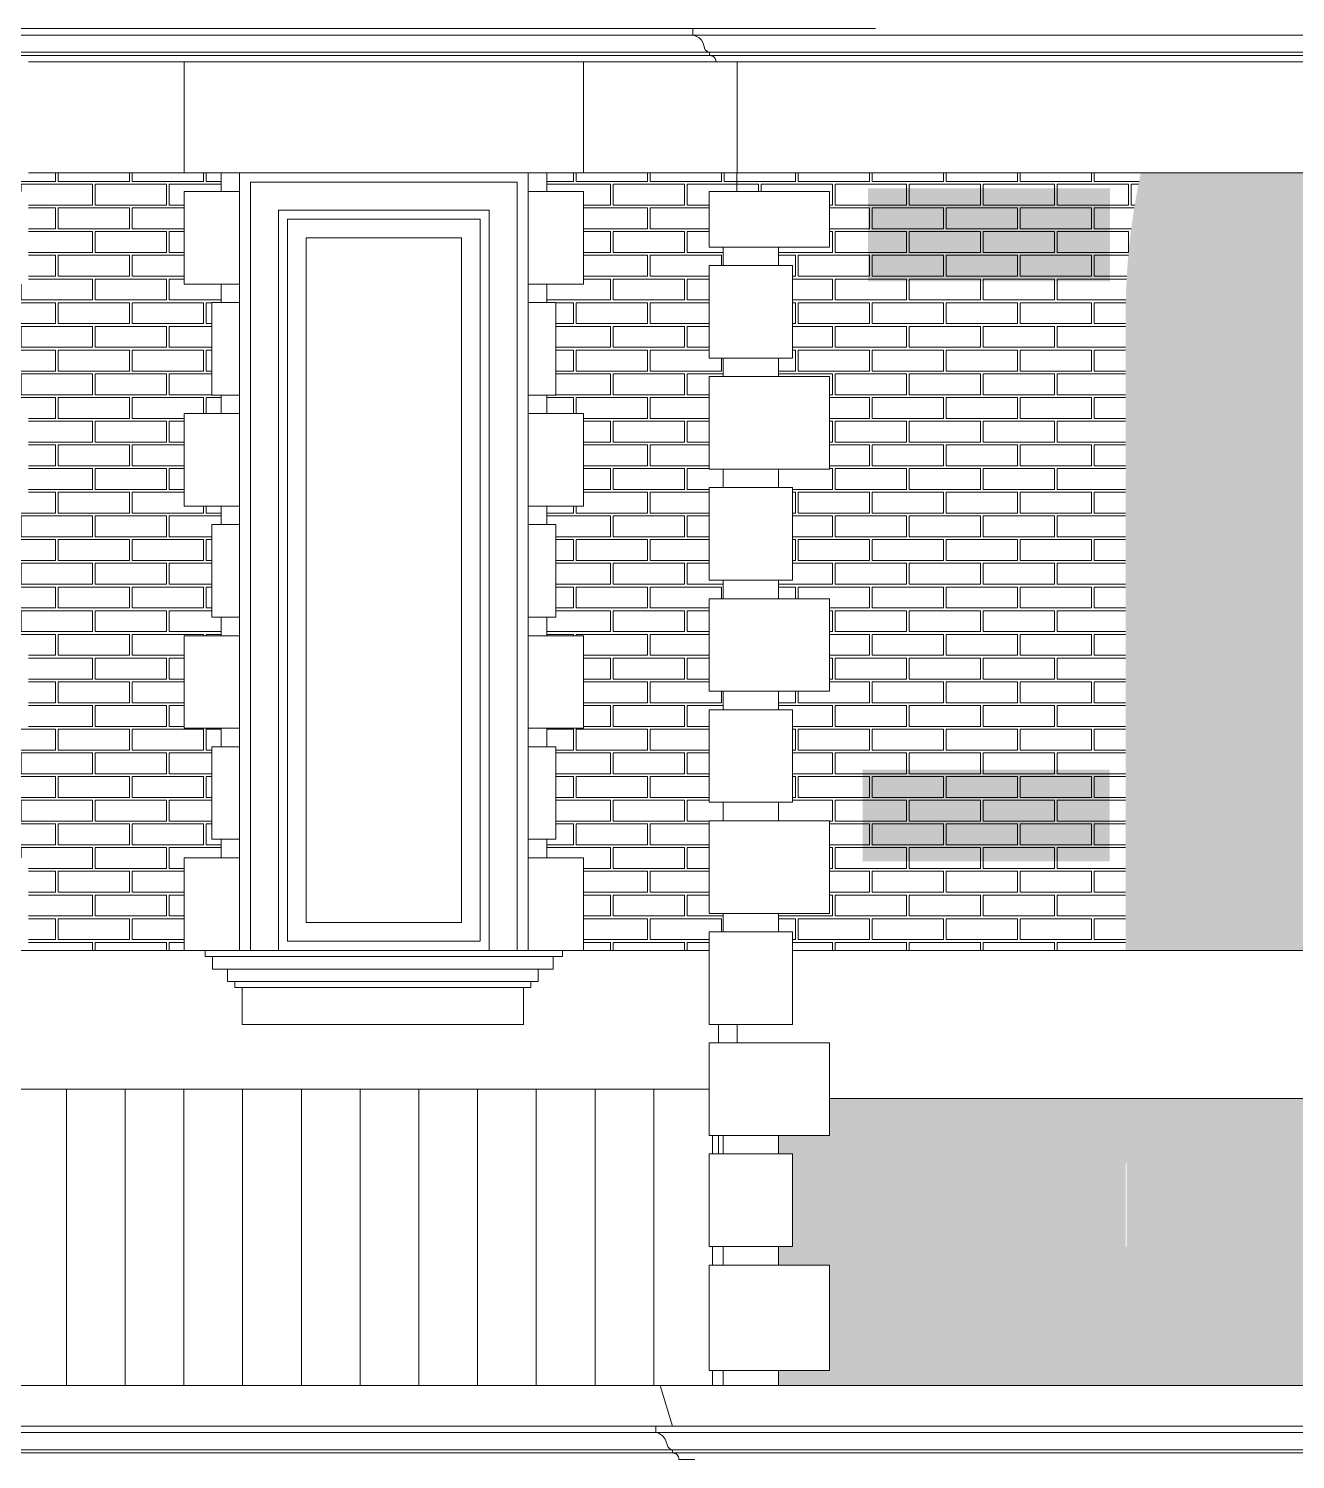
# Model space of a CAD drawing. Header units: millimetres. Extents: x 1177761 to 1329492, y 746793 to 827002.
# Drawn here: x 1189412 to 1192835, y 815000 to 818865 of the extents above; entities that cross this region are included whole.
import ezdxf

# ---------------------------------------------------------------- set-up
doc = ezdxf.new("R2010")
doc.units = ezdxf.units.MM
doc.layers.add('wall', color=5, linetype='Continuous', lineweight=30)
pattern_1 = [(0, (-270908.1624758137, 1431884.339836881), (100, 64), [192.5, -7.5]), (0, (-271008.1624758137, 1431891.839836881), (100, 64), [192.5, -7.5]), (90, (-270908.1624758137, 1431884.339836881), (-100, 64.00000000000001), [-71.5, 56.5]), (90, (-270915.6624758137, 1431884.339836881), (-100, 64.00000000000001), [-71.5, 56.5])]

msp = doc.modelspace()

# ---------------------------------------------------------------- hatches: boundary and pattern name
at = {"layer": 'wall', "lineweight": 20, "ltscale": 2}
h = msp.add_hatch(dxfattribs=at)
h.set_pattern_fill('AR18', color=251, scale=20, style=0)
h.set_pattern_definition(pattern_1)
h.paths.add_polyline_path([(1191250.959458302, 817024.827143921), (1191288.459458302, 817024.8271439209), (1191288.459458302, 817074.8271439212), (1191250.959458302, 817074.8271439212), (1191250.959458302, 817324.8271439212), (1191288.459458302, 817324.8271439213), (1191288.459458302, 817374.827143921), (1191250.959458302, 817374.8271439212), (1191250.959458302, 817624.8271439212), (1191288.459458302, 817624.827143921), (1191288.459458302, 817674.827143921), (1191250.959458302, 817674.827143921), (1191250.959458302, 817924.827143921), (1191288.459458302, 817924.827143921), (1191288.459458302, 817974.827143921), (1191250.959458302, 817974.827143921), (1191250.959458302, 818224.8271439212), (1191288.459458302, 818224.8271439212), (1191288.459458302, 818274.8271439212), (1191250.959458302, 818274.8271439209), (1191250.959458302, 818424.827143921), (1191325.959458302, 818424.8271439209), (1191325.959458302, 818474.827143921), (1191276.316196905, 818474.8271439212), (1190811.905871743, 818474.8271439213), (1190811.905871743, 818424.8271439209), (1190911.753868617, 818424.8271439209), (1190911.753868618, 818174.827143921), (1190811.905871744, 818174.827143921), (1190811.905871743, 818124.8271439213), (1190836.905871743, 818124.8271439212), (1190836.905871743, 817874.8271439212), (1190811.905871743, 817874.8271439212), (1190811.905871743, 817824.8271439212), (1190911.753868617, 817824.8271439209), (1190911.753868618, 817574.8271439209), (1190811.905871743, 817574.8271439209), (1190811.905871743, 817524.827143921), (1190836.905871743, 817524.827143921), (1190836.905871743, 817274.827143921), (1190811.905871743, 817274.827143921), (1190811.905871743, 817224.8271439213), (1190911.753868617, 817224.827143921), (1190911.753868617, 816974.8271439208), (1190811.905871743, 816974.827143921), (1190811.905871743, 816924.827143921), (1190836.905871743, 816924.827143921), (1190836.905871743, 816674.827143921), (1190811.905871743, 816674.827143921), (1190811.905871743, 816624.8271439212), (1190911.753868617, 816624.8271439212), (1190911.753868617, 816374.5251274246), (1191250.959458302, 816374.5251274246), (1191250.959458302, 816424.827143921), (1191288.459458302, 816424.8271439209), (1191288.459458302, 816474.8271439212), (1191250.959458302, 816474.8271439212), (1191250.959458302, 816724.8271439212), (1191288.459458302, 816724.8271439213), (1191288.459458302, 816774.8271439209), (1191250.959458302, 816774.827143921)])
h.paths.add_polyline_path([(1189831.753868617, 817224.8271439212), (1189931.753868618, 817224.827143921), (1189931.753868618, 817274.827143921), (1189906.753868617, 817274.827143921), (1189906.753868617, 817524.827143921), (1189931.753868618, 817524.827143921), (1189931.753868618, 817574.827143921), (1189831.753868617, 817574.827143921), (1189831.753868617, 817824.827143921), (1189931.753868618, 817824.827143921), (1189931.753868618, 817874.8271439212), (1189906.753868617, 817874.8271439213), (1189906.753868617, 818124.8271439213), (1189931.753868617, 818124.8271439212), (1189931.753868617, 818174.827143921), (1189831.753868617, 818174.827143921), (1189831.753868617, 818424.827143921), (1189931.753868618, 818424.827143921), (1189931.753868618, 818474.827143921), (1189831.753868617, 818474.8271439212), (1189411.761766751, 818474.8271439212), (1189311.761766749, 818474.8271439212), (1189311.761766749, 818424.827143921), (1189411.761766749, 818424.827143921), (1189411.761766749, 818174.827143921), (1189311.761766749, 818174.827143921), (1189311.761766749, 818124.8271439212), (1189336.761766749, 818124.8271439212), (1189336.76176675, 817874.8271439213), (1189311.761766749, 817874.8271439213), (1189311.761766749, 817824.8271439212), (1189411.761766749, 817824.8271439209), (1189411.761766749, 817574.827143921), (1189311.761766749, 817574.827143921), (1189311.761766749, 817524.8271439209), (1189336.76176675, 817524.827143921), (1189336.761766749, 817274.827143921), (1189311.761766749, 817274.827143921), (1189311.76176675, 817224.827143921), (1189411.761766749, 817224.827143921), (1189411.761766749, 816974.827143921), (1189311.761766749, 816974.827143921), (1189311.76176675, 816924.827143921), (1189336.76176675, 816924.827143921), (1189336.761766749, 816674.827143921), (1189311.761766749, 816674.827143921), (1189311.761766749, 816624.8271439212), (1189411.761766749, 816624.827143921), (1189411.761766749, 816374.8271439212), (1189831.753868617, 816374.8271439212), (1189831.753868617, 816624.8271439212), (1189931.753868617, 816624.8271439212), (1189931.753868617, 816674.827143921), (1189906.753868617, 816674.827143921), (1189906.753868617, 816924.827143921), (1189931.753868618, 816924.827143921), (1189931.753868618, 816974.827143921), (1189831.753868617, 816974.8271439209)])
h.paths.add_polyline_path([(1188330.408928303, 817224.8271439212), (1188430.408928304, 817224.827143921), (1188430.408928303, 817274.827143921), (1188405.408928303, 817274.827143921), (1188405.408928303, 817524.827143921), (1188430.408928304, 817524.827143921), (1188430.408928303, 817574.827143921), (1188330.408928303, 817574.827143921), (1188330.408928303, 817824.827143921), (1188430.408928304, 817824.827143921), (1188430.408928303, 817874.8271439212), (1188405.408928303, 817874.8271439212), (1188405.408928303, 818124.8271439212), (1188430.408928304, 818124.8271439212), (1188430.408928303, 818174.827143921), (1188330.408928303, 818174.8271439212), (1188330.408928303, 818424.827143921), (1188430.408928303, 818424.8271439212), (1188430.408928304, 818474.827143921), (1188330.408928303, 818474.8271439212), (1187125.542736099, 818474.8271439212), (1187125.542736099, 818424.8271439212), (1187375.542736099, 818424.827143921), (1187375.542736099, 818274.8271439212), (1187238.042736099, 818274.8271439213), (1187238.042736099, 818224.827143921), (1187275.542736099, 818224.8271439212), (1187275.542736098, 817974.8271439212), (1187238.042736099, 817974.8271439212), (1187238.042736099, 817924.827143921), (1187375.542736099, 817924.827143921), (1187375.542736099, 817674.827143921), (1187238.042736099, 817674.8271439212), (1187238.042736099, 817624.827143921), (1187275.542736099, 817624.8271439212), (1187275.542736098, 817374.8271439212), (1187238.042736099, 817374.8271439212), (1187238.042736099, 817324.8271439213), (1187375.542736099, 817324.8271439212), (1187375.542736099, 817074.8271439212), (1187238.042736099, 817074.8271439212), (1187238.042736099, 817024.8271439209), (1187275.542736099, 817024.827143921), (1187275.542736099, 816774.827143921), (1187238.042736099, 816774.827143921), (1187238.042736098, 816724.8271439212), (1187375.542736099, 816724.8271439213), (1187375.542736099, 816474.8271439212), (1187238.042736099, 816474.8271439212), (1187238.042736099, 816424.8271439209), (1187275.542736099, 816424.827143921), (1187275.542736099, 816374.8271439212), (1188188.896557083, 816374.8271439213), (1188191.896557083, 816377.8271439213), (1188330.408928303, 816377.8271439212), (1188330.408928303, 816624.8271439212), (1188430.408928303, 816624.8271439212), (1188430.408928303, 816674.827143921), (1188405.408928303, 816674.827143921), (1188405.408928303, 816924.827143921), (1188430.408928304, 816924.827143921), (1188430.408928303, 816974.827143921), (1188330.408928303, 816974.8271439212)])
h.paths.add_polyline_path([(1187387.556005902, 818433.3487974645), (1188041.237108264, 818433.3487974645)], flags=16)
h.paths.add_polyline_path([(1187373.172980634, 816615.3903640361), (1188040.620133533, 816615.3903640361)], flags=17)
h = msp.add_hatch(dxfattribs=at)
h.set_pattern_fill('AR18', color=251, scale=20, style=0)
h.set_pattern_definition(pattern_1)
h.paths.add_polyline_path([(1192376.565214352, 815974.8271439212), (1192362.971020266, 815974.8271439212), (1192257.325070978, 815974.8271439212), (1192159.728462722, 815974.8271439212), (1192070.582240895, 815974.8271439212), (1191990.252726445, 815974.8271439212), (1191575.959458302, 815974.8271439212), (1191575.959458302, 815874.8271439212), (1191438.459458302, 815874.8271439212), (1191438.459458302, 815824.8271439209), (1191475.959458302, 815824.827143921), (1191475.959458302, 815574.827143921), (1191438.459458302, 815574.8271439209), (1191438.459458302, 815524.827143921), (1191575.959458302, 815524.827143921), (1191575.959458302, 815239.8271439217), (1191438.678664775, 815239.8271439217), (1191438.678664775, 815199.8532516585), (1192376.565214352, 815199.8532516584)])
edge = h.paths.add_edge_path(flags=16)
edge.add_arc((1194215.607585099, 818089.0296284516), 1839.042370746611, 167.8904378148625, 179.9999999999855, ccw=False)
edge.add_line((1192417.487144622, 818474.8271439212), (1192309.708305951, 818474.8271439212))
edge.add_line((1192309.708305951, 818474.8271439212), (1192204.178519723, 818474.8271439212))
edge.add_line((1192204.178519723, 818474.8271439212), (1192106.75033957, 818474.8271439212))
edge.add_line((1192106.75033957, 818474.8271439212), (1192017.816074387, 818474.8271439212))
edge.add_line((1192017.816074387, 818474.8271439212), (1191937.733831071, 818474.8271439212))
edge.add_line((1191937.733831071, 818474.8271439212), (1191866.826072551, 818474.8271439212))
edge.add_line((1191866.826072551, 818474.8271439212), (1191805.378319344, 818474.8271439212))
edge.add_line((1191805.378319344, 818474.8271439212), (1191753.637999865, 818474.8271439212))
edge.add_line((1191753.637999865, 818474.8271439212), (1191711.813454119, 818474.8271439212))
edge.add_line((1191711.813454119, 818474.8271439212), (1191703.849416236, 818474.8271439212))
edge.add_line((1191703.849416236, 818474.8271439212), (1191325.959458302, 818474.8271439212))
edge.add_line((1191325.959458302, 818474.8271439212), (1191325.959458302, 818424.827143921))
edge.add_line((1191325.959458302, 818424.827143921), (1191575.959458302, 818424.827143921))
edge.add_line((1191575.959458302, 818424.827143921), (1191575.959458302, 818274.827143921))
edge.add_line((1191575.959458302, 818274.827143921), (1191438.459458302, 818274.827143921))
edge.add_line((1191438.459458302, 818274.827143921), (1191438.459458302, 818224.8271439212))
edge.add_line((1191438.459458302, 818224.8271439212), (1191475.959458302, 818224.8271439212))
edge.add_line((1191475.959458302, 818224.8271439212), (1191475.959458302, 817974.8271439212))
edge.add_line((1191475.959458302, 817974.8271439212), (1191438.459458302, 817974.827143921))
edge.add_line((1191438.459458302, 817974.827143921), (1191438.459458302, 817924.827143921))
edge.add_line((1191438.459458302, 817924.827143921), (1191575.959458302, 817924.827143921))
edge.add_line((1191575.959458302, 817924.827143921), (1191575.959458302, 817674.827143921))
edge.add_line((1191575.959458302, 817674.827143921), (1191438.459458302, 817674.8271439212))
edge.add_line((1191438.459458302, 817674.8271439212), (1191438.459458302, 817624.827143921))
edge.add_line((1191438.459458302, 817624.827143921), (1191475.959458302, 817624.8271439212))
edge.add_line((1191475.959458302, 817624.8271439212), (1191475.959458302, 817374.8271439212))
edge.add_line((1191475.959458302, 817374.8271439212), (1191438.459458302, 817374.827143921))
edge.add_line((1191438.459458302, 817374.827143921), (1191438.459458302, 817324.8271439213))
edge.add_line((1191438.459458302, 817324.8271439213), (1191575.959458302, 817324.8271439213))
edge.add_line((1191575.959458302, 817324.8271439213), (1191575.959458302, 817074.8271439212))
edge.add_line((1191575.959458302, 817074.8271439212), (1191438.459458302, 817074.8271439212))
edge.add_line((1191438.459458302, 817074.8271439212), (1191438.459458302, 817024.8271439209))
edge.add_line((1191438.459458302, 817024.8271439209), (1191475.959458302, 817024.827143921))
edge.add_line((1191475.959458302, 817024.827143921), (1191475.959458302, 816774.827143921))
edge.add_line((1191475.959458302, 816774.827143921), (1191438.459458302, 816774.8271439209))
edge.add_line((1191438.459458302, 816774.8271439209), (1191438.459458302, 816724.827143921))
edge.add_line((1191438.459458302, 816724.827143921), (1191575.959458302, 816724.8271439212))
edge.add_line((1191575.959458302, 816724.8271439212), (1191575.959458302, 816474.8271439212))
edge.add_line((1191575.959458302, 816474.8271439212), (1191438.459458302, 816474.8271439212))
edge.add_line((1191438.459458302, 816474.8271439212), (1191438.459458302, 816424.8271439209))
edge.add_line((1191438.459458302, 816424.8271439209), (1191475.959458302, 816424.8271439212))
edge.add_line((1191475.959458302, 816424.8271439212), (1191475.959458302, 816374.827143921))
edge.add_line((1191475.959458302, 816374.827143921), (1191990.252726445, 816374.8271439212))
edge.add_line((1191990.252726445, 816374.8271439212), (1192070.582240895, 816374.8271439212))
edge.add_line((1192070.582240895, 816374.8271439212), (1192159.728462722, 816374.8271439212))
edge.add_line((1192159.728462722, 816374.8271439212), (1192257.325070978, 816374.8271439212))
edge.add_line((1192257.325070978, 816374.8271439212), (1192362.971020266, 816374.8271439212))
edge.add_line((1192362.971020266, 816374.8271439212), (1192376.565214352, 816374.8271439212))
edge.add_line((1192376.565214352, 816374.8271439212), (1192376.565214352, 818089.029628452))
h.paths.add_polyline_path([(1196956.158973276, 815824.827143921), (1196993.658973275, 815824.8271439209), (1196993.658973275, 815874.8271439212), (1196856.158973275, 815874.8271439212), (1196856.158973275, 815974.8271439214), (1196530.129454861, 815974.8271439212), (1196461.357292894, 815974.8271439212), (1196383.359163479, 815974.8271439212), (1196296.455577661, 815974.8271439212), (1196201.003640914, 815974.8271439212), (1196097.395585723, 815974.8271439212), (1196054.649955845, 815974.8271439212), (1196054.649955845, 815199.8532516584), (1196500.067924903, 815199.8532516584), (1196488.045482909, 815275.8637264024), (1196489.615753134, 815275.8637264024), (1196856.158973275, 815446.2452198485), (1196856.158973275, 815524.827143921), (1196993.658973275, 815524.827143921), (1196993.658973275, 815574.8271439209), (1196956.158973275, 815574.8271439209)])
h.paths.add_polyline_path([(1196054.649955845, 815974.8271439212), (1195986.057159808, 815974.8271439212), (1195867.445876644, 815974.8271439212), (1195742.049135436, 815974.8271439212), (1195610.38221829, 815974.8271439212), (1195472.986172813, 815974.8271439212), (1195401.705880819, 815974.8271439212), (1195378.175620783, 815974.8271439212), (1195378.175620783, 816174.8271439212), (1195299.441664877, 816174.8271439212), (1195299.441664877, 816124.8271439213), (1195332.953321163, 816124.8271439213), (1195332.953321163, 815874.8271439212), (1195299.441664877, 815874.8271439212), (1195299.441664878, 815824.8271439209), (1195400.122876742, 815824.827143921), (1195400.122876742, 815574.827143921), (1195420.3893616, 815574.827143921), (1195469.178789668, 815574.827143921), (1195517.518816214, 815574.827143921), (1195565.392103613, 815574.8271439209), (1195565.392103613, 815548.5113544475), (1195550.463774903, 815548.5113544473), (1195550.463774903, 815522.195564974), (1195536.940699667, 815518.42947209), (1195524.33919966, 815507.3878464446), (1195513.484678637, 815489.768994851), (1195505.20096217, 815466.9324070784), (1195499.981249961, 815440.2755646941), (1195498.200903331, 815411.6692491871), (1195498.200903331, 815374.8271439243), (1195221.724245257, 815374.827143924), (1195221.724245257, 815199.8532516583), (1196054.649955845, 815199.8532516584)])
h.paths.add_polyline_path([(1193032.220962799, 815824.8271439209), (1193132.902174664, 815824.8271439209), (1193132.902174664, 815874.8271439212), (1193099.390518378, 815874.8271439212), (1193099.390518378, 816124.8271439212), (1193132.902174664, 816124.8271439213), (1193132.902174664, 816174.827143921), (1193054.20962127, 816174.8271439209), (1193054.209621271, 815974.8271439212), (1193030.680199621, 815974.8271439212), (1192995.69237592, 815974.8271439212), (1192856.907997519, 815974.8271439212), (1192723.709145294, 815974.8271439212), (1192596.6431619, 815974.8271439212), (1192476.232188718, 815974.8271439212), (1192376.565214352, 815974.827143921), (1192376.565214352, 815799.827143921), (1192379.04460842, 815799.827143921), (1192379.04460842, 815574.827143921), (1192376.565214352, 815574.827143921), (1192376.565214352, 815199.8532516584), (1193210.592152112, 815199.8532516583), (1193210.592152112, 815374.8271439214), (1192933.929238617, 815374.827143921), (1192933.929238617, 815411.6692491794), (1192932.148620388, 815440.2755646947), (1192926.928111891, 815466.9324070791), (1192918.623482153, 815489.8231565785), (1192907.800677966, 815507.3878464445), (1192895.19725555, 815518.4294720899), (1192881.672117315, 815522.1955649739), (1192881.685838401, 815522.1955649739), (1192881.685838401, 815548.5113544476), (1192866.755232315, 815548.5113544475), (1192866.755232315, 815574.8271439212), (1192914.6264655, 815574.827143921), (1192962.964512391, 815574.827143921), (1193011.752036073, 815574.827143921), (1193032.220962799, 815574.827143921)])
h.paths.add_polyline_path([(1191666.199425586, 815974.8271439212), (1192314.306027303, 815974.8271439212)], flags=16)
h.paths.add_polyline_path([(1191680.315324746, 818182.3054903778), (1192333.996427108, 818182.3054903778), (1192333.996427108, 818433.3487974645), (1191680.315324746, 818433.3487974645)], flags=0)
h.paths.add_polyline_path([(1191665.932299477, 816615.3903640361), (1192333.379452376, 816615.3903640361), (1192333.379452376, 816862.7318227328), (1191665.932299477, 816862.7318227328)], flags=0)
h.paths.add_polyline_path([(1191476.395237016, 816374.8271439212), (1193032.220962799, 816374.8271439212), (1193032.220962798, 816424.827143921), (1193132.902174664, 816424.827143921), (1193132.902174664, 816474.8271439212), (1193099.390518378, 816474.8271439213), (1193099.390518378, 816724.8271439212), (1193132.902174664, 816724.8271439212), (1193132.902174664, 816774.827143921), (1193032.220962799, 816774.827143921), (1193032.220962799, 817024.8271439212), (1193132.902174664, 817024.8271439212), (1193132.902174664, 817074.8271439212), (1193099.390518378, 817074.8271439212), (1193099.390518378, 817324.827143921), (1193132.902174664, 817324.827143921), (1193132.902174664, 817374.827143921), (1193032.220962799, 817374.8271439212), (1193032.220962799, 817624.8271439212), (1193132.902174664, 817624.8271439212), (1193132.902174664, 817674.827143921), (1193099.390518378, 817674.8271439212), (1193099.390518378, 817924.827143921), (1193132.902174664, 817924.827143921), (1193132.902174664, 817974.827143921), (1193032.220962799, 817974.827143921), (1193032.220962799, 818224.827143921), (1193132.902174664, 818224.8271439212), (1193132.902174664, 818274.827143921), (1193099.390518378, 818274.827143921), (1193099.390518378, 818424.827143921), (1193166.560073957, 818424.827143921), (1193180.881543704, 818424.827143921), (1193180.881543704, 818449.827143921), (1193263.337556804, 818449.827143921), (1193429.869964161, 818449.827143921), (1193600.409183582, 818449.827143921), (1193774.086186296, 818449.827143921), (1193950.015954107, 818449.827143921), (1194127.301989246, 818449.827143921), (1194293.031998659, 818449.827143921), (1194305.040882715, 818449.827143921), (1194482.326917853, 818449.827143921), (1194658.256685665, 818449.827143921), (1194831.933688379, 818449.827143921), (1195002.4729078, 818449.827143921), (1195169.005315157, 818449.827143921), (1195251.461328257, 818449.8271439212), (1195251.461328257, 818424.827143921), (1195265.783765584, 818424.827143921), (1195332.953321163, 818424.827143921), (1195332.953321163, 818274.827143921), (1195299.441664877, 818274.827143921), (1195299.441664877, 818224.827143921), (1195400.122876742, 818224.827143921), (1195400.122876742, 817974.827143921), (1195299.441664877, 817974.827143921), (1195299.441664877, 817924.827143921), (1195332.953321163, 817924.827143921), (1195332.953321163, 817674.827143921), (1195299.441664877, 817674.827143921), (1195299.441664877, 817624.8271439212), (1195400.122876742, 817624.8271439212), (1195400.122876742, 817374.8271439212), (1195299.441664877, 817374.827143921), (1195299.441664877, 817324.827143921), (1195332.953321163, 817324.827143921), (1195332.953321163, 817074.827143921), (1195299.441664877, 817074.8271439212), (1195299.441664877, 817024.827143921), (1195400.122876742, 817024.8271439212), (1195400.122876742, 816774.8271439209), (1195299.441664877, 816774.827143921), (1195299.441664877, 816724.8271439212), (1195332.953321163, 816724.8271439212), (1195332.953321163, 816474.827143921), (1195299.441664877, 816474.8271439212), (1195299.441664877, 816424.8271439209), (1195400.122876742, 816424.827143921), (1195400.122876742, 816374.8271439213), (1195472.986172813, 816374.8271439212), (1195610.38221829, 816374.8271439212), (1195742.049135436, 816374.8271439212), (1195867.445876644, 816374.8271439212), (1195986.057159808, 816374.8271439212), (1196097.395585723, 816374.8271439212), (1196201.003640914, 816374.8271439212), (1196296.455577661, 816374.8271439212), (1196383.359163479, 816374.8271439212), (1196461.357292894, 816374.8271439212), (1196530.129454861, 816374.8271439212), (1196956.158973275, 816374.8271439212), (1196956.158973275, 816424.8271439209), (1196993.658973275, 816424.8271439208), (1196993.658973275, 816474.827143921), (1196856.158973275, 816474.8271439213), (1196856.158973275, 816724.8271439212), (1196993.658973275, 816724.8271439213), (1196993.658973275, 816774.8271439209), (1196956.158973275, 816774.8271439209), (1196956.158973275, 817024.827143921), (1196993.658973275, 817024.8271439209), (1196993.658973275, 817074.8271439212), (1196856.158973275, 817074.8271439212), (1196856.158973275, 817324.8271439212), (1196993.658973275, 817324.8271439213), (1196993.658973275, 817374.827143921), (1196956.158973275, 817374.8271439212), (1196956.158973275, 817624.8271439212), (1196993.658973275, 817624.827143921), (1196993.658973275, 817674.827143921), (1196856.158973275, 817674.827143921), (1196856.158973275, 817924.827143921), (1196993.658973275, 817924.827143921), (1196993.658973275, 817974.827143921), (1196956.158973275, 817974.8271439212), (1196956.158973275, 818224.8271439212), (1196993.658973275, 818224.8271439212), (1196993.658973275, 818274.8271439212), (1196856.158973275, 818274.827143921), (1196856.158973275, 818424.827143921), (1197106.158973275, 818424.827143921), (1197106.158973275, 818474.8271439212), (1195146.627664416, 818474.8271439212), (1194992.769255135, 818474.8271439212), (1194835.783781254, 818474.8271439212), (1194676.303367867, 818474.8271439212), (1194514.970186314, 818474.8271439212), (1194352.433868373, 818474.8271439212), (1194189.348890432, 818474.8271439212), (1194026.371938136, 818474.8271439212), (1193864.159262151, 818474.8271439212), (1193703.364035671, 818474.8271439212), (1193544.633724321, 818474.8271439212), (1193388.607479043, 818474.8271439212), (1193235.913562458, 818474.8271439212), (1193087.166819074, 818474.8271439212), (1192942.966199529, 818474.8271439212), (1192803.892348824, 818474.8271439212), (1192670.505268268, 818474.8271439212), (1192543.342060558, 818474.8271439212), (1192422.91476705, 818474.8271439212), (1192309.708305951, 818474.8271439212), (1192204.178519723, 818474.8271439212), (1192106.75033957, 818474.8271439212), (1192017.816074387, 818474.8271439212), (1191937.733831071, 818474.8271439212), (1191866.826072551, 818474.8271439212), (1191805.378319344, 818474.8271439212), (1191753.637999865, 818474.8271439212), (1191711.813454119, 818474.8271439212), (1191703.849416236, 818474.8271439212), (1191325.959458302, 818474.8271439212), (1191325.959458302, 818424.827143921), (1191575.959458302, 818424.827143921), (1191575.959458302, 818274.827143921), (1191438.459458302, 818274.827143921), (1191438.459458302, 818224.8271439212), (1191475.959458302, 818224.8271439212), (1191475.959458302, 817974.8271439212), (1191438.459458302, 817974.827143921), (1191438.459458302, 817924.827143921), (1191575.959458302, 817924.827143921), (1191575.959458302, 817674.827143921), (1191438.459458302, 817674.8271439212), (1191438.459458302, 817624.827143921), (1191475.959458302, 817624.8271439212), (1191475.959458302, 817374.8271439212), (1191438.459458302, 817374.827143921), (1191438.459458302, 817324.8271439213), (1191575.959458302, 817324.8271439213), (1191575.959458302, 817074.8271439212), (1191438.459458302, 817074.8271439212), (1191438.459458302, 817024.8271439209), (1191475.959458302, 817024.827143921), (1191475.959458302, 816774.827143921), (1191438.459458302, 816774.8271439209), (1191438.459458302, 816724.827143921), (1191575.959458302, 816724.8271439212), (1191575.959458302, 816474.8271439212), (1191438.459458302, 816474.8271439212), (1191438.459458302, 816424.8271439209), (1191475.959458302, 816424.8271439212), (1191475.959458302, 816174.827143921)])
h = msp.add_hatch(dxfattribs=at)
h.set_pattern_fill('AR18', color=251, scale=20, style=0)
h.set_pattern_definition(pattern_1)
edge = h.paths.add_edge_path()
edge.add_arc((1194215.607585099, 818089.0296284516), 1839.042370746611, 167.8904378148625, 179.9999999999855, ccw=False)
edge.add_line((1192417.487144622, 818474.8271439212), (1192309.708305951, 818474.8271439212))
edge.add_line((1192309.708305951, 818474.8271439212), (1192204.178519723, 818474.8271439212))
edge.add_line((1192204.178519723, 818474.8271439212), (1192106.75033957, 818474.8271439212))
edge.add_line((1192106.75033957, 818474.8271439212), (1192017.816074387, 818474.8271439212))
edge.add_line((1192017.816074387, 818474.8271439212), (1191937.733831071, 818474.8271439212))
edge.add_line((1191937.733831071, 818474.8271439212), (1191866.826072551, 818474.8271439212))
edge.add_line((1191866.826072551, 818474.8271439212), (1191805.378319344, 818474.8271439212))
edge.add_line((1191805.378319344, 818474.8271439212), (1191753.637999865, 818474.8271439212))
edge.add_line((1191753.637999865, 818474.8271439212), (1191711.813454119, 818474.8271439212))
edge.add_line((1191711.813454119, 818474.8271439212), (1191703.849416236, 818474.8271439212))
edge.add_line((1191703.849416236, 818474.8271439212), (1191325.959458302, 818474.8271439212))
edge.add_line((1191325.959458302, 818474.8271439212), (1191325.959458302, 818424.827143921))
edge.add_line((1191325.959458302, 818424.827143921), (1191575.959458302, 818424.827143921))
edge.add_line((1191575.959458302, 818424.827143921), (1191575.959458302, 818274.827143921))
edge.add_line((1191575.959458302, 818274.827143921), (1191438.459458302, 818274.827143921))
edge.add_line((1191438.459458302, 818274.827143921), (1191438.459458302, 818224.8271439212))
edge.add_line((1191438.459458302, 818224.8271439212), (1191475.959458302, 818224.8271439212))
edge.add_line((1191475.959458302, 818224.8271439212), (1191475.959458302, 817974.8271439212))
edge.add_line((1191475.959458302, 817974.8271439212), (1191438.459458302, 817974.827143921))
edge.add_line((1191438.459458302, 817974.827143921), (1191438.459458302, 817924.827143921))
edge.add_line((1191438.459458302, 817924.827143921), (1191575.959458302, 817924.827143921))
edge.add_line((1191575.959458302, 817924.827143921), (1191575.959458302, 817674.827143921))
edge.add_line((1191575.959458302, 817674.827143921), (1191438.459458302, 817674.8271439212))
edge.add_line((1191438.459458302, 817674.8271439212), (1191438.459458302, 817624.827143921))
edge.add_line((1191438.459458302, 817624.827143921), (1191475.959458302, 817624.8271439212))
edge.add_line((1191475.959458302, 817624.8271439212), (1191475.959458302, 817374.8271439212))
edge.add_line((1191475.959458302, 817374.8271439212), (1191438.459458302, 817374.827143921))
edge.add_line((1191438.459458302, 817374.827143921), (1191438.459458302, 817324.8271439213))
edge.add_line((1191438.459458302, 817324.8271439213), (1191575.959458302, 817324.8271439213))
edge.add_line((1191575.959458302, 817324.8271439213), (1191575.959458302, 817074.8271439212))
edge.add_line((1191575.959458302, 817074.8271439212), (1191438.459458302, 817074.8271439212))
edge.add_line((1191438.459458302, 817074.8271439212), (1191438.459458302, 817024.8271439209))
edge.add_line((1191438.459458302, 817024.8271439209), (1191475.959458302, 817024.827143921))
edge.add_line((1191475.959458302, 817024.827143921), (1191475.959458302, 816774.827143921))
edge.add_line((1191475.959458302, 816774.827143921), (1191438.459458302, 816774.8271439209))
edge.add_line((1191438.459458302, 816774.8271439209), (1191438.459458302, 816724.827143921))
edge.add_line((1191438.459458302, 816724.827143921), (1191575.959458302, 816724.8271439212))
edge.add_line((1191575.959458302, 816724.8271439212), (1191575.959458302, 816474.8271439212))
edge.add_line((1191575.959458302, 816474.8271439212), (1191438.459458302, 816474.8271439212))
edge.add_line((1191438.459458302, 816474.8271439212), (1191438.459458302, 816424.8271439209))
edge.add_line((1191438.459458302, 816424.8271439209), (1191475.959458302, 816424.8271439212))
edge.add_line((1191475.959458302, 816424.8271439212), (1191475.959458302, 816374.827143921))
edge.add_line((1191475.959458302, 816374.827143921), (1191990.252726445, 816374.8271439212))
edge.add_line((1191990.252726445, 816374.8271439212), (1192070.582240895, 816374.8271439212))
edge.add_line((1192070.582240895, 816374.8271439212), (1192159.728462722, 816374.8271439212))
edge.add_line((1192159.728462722, 816374.8271439212), (1192257.325070978, 816374.8271439212))
edge.add_line((1192257.325070978, 816374.8271439212), (1192362.971020266, 816374.8271439212))
edge.add_line((1192362.971020266, 816374.8271439212), (1192376.565214352, 816374.8271439212))
edge.add_line((1192376.565214352, 816374.8271439212), (1192376.565214352, 818089.029628452))
h.paths.add_polyline_path([(1191680.315324746, 818433.3487974645), (1192333.996427108, 818433.3487974645)], flags=16)
h.paths.add_polyline_path([(1191665.932299477, 816615.3903640361), (1192333.379452376, 816615.3903640361)], flags=16)
at = {"layer": 'wall', "lineweight": 20, "ltscale": 50}
h = msp.add_hatch(dxfattribs=at)
h.set_pattern_fill('ANSI31', color=250, scale=50, angle=45, style=0)
h.set_pattern_definition([(90, (0, 0), (-158.75, 1.4210854715202e-14), [])])
h.paths.add_polyline_path([(1191250.959458302, 815524.827143921), (1191288.459458302, 815524.827143921), (1191288.459458302, 815574.8271439209), (1191250.959458302, 815574.827143921), (1191250.959458302, 815824.827143921), (1191276.316196905, 815824.8271439209), (1191276.316196905, 815874.8271439212), (1191250.959458302, 815874.8271439212), (1191250.959458302, 816000.3059579122), (1188028.877669916, 816000.3059579124), (1186167.960783922, 815199.8532516584), (1191175.959458302, 815199.8532516584), (1191288.459458302, 815199.8532516583), (1191288.459458302, 815239.8271439217), (1191250.959458302, 815239.8271439217)])
h.paths.add_polyline_path([(1184866.286094401, 816127.7757854434), (1183432.884735821, 816127.7852100373), (1182077.87866282, 815199.8532516584), (1186167.960783922, 815199.8532516585)])
edge = h.paths.add_edge_path()
edge.add_line((1183428.671623962, 816124.8999970366), (1182427.247679637, 816126.9224708376))
edge.add_line((1182427.247679637, 816126.9224708376), (1179229.926163238, 815199.8532516583))
edge.add_line((1179229.926163238, 815199.8532516583), (1179720.305013605, 815199.8532516583))
edge.add_arc((1180129.583912061, 814400.973640592), 897.61787509983, 62.87320519693401, 117.12679480308259, ccw=False)
edge.add_line((1180538.862810517, 815199.8532516584), (1182077.87866282, 815199.8532516583))
edge.add_line((1182077.87866282, 815199.8532516583), (1183428.671623962, 816124.8999970366))
h.paths.add_polyline_path([(1183598.488707657, 815442.5606396266), (1184271.558512811, 815442.5606396266)], flags=16)

# ---------------------------------------------------------------- linework, layer by layer
at = {"layer": 'wall', "color": 250, "lineweight": 20, "ltscale": 50}
for p, q in [((1191207.085427674, 818864.8127462656), (1187006.311966868, 818864.8127462656)), ((1191207.085427674, 818847.5050539578), (1187006.311966868, 818847.5050539578)), ((1191207.085427674, 818847.5050539578), (1191207.085427674, 818864.8127462656)), ((1191700.680353673, 818864.8127462656), (1191207.085427674, 818864.8127462656)), ((1191215.848973486, 818844.6987230068), (1191207.085427674, 818847.5050539578)), ((1194210.166993953, 818847.5050539578), (1191207.085427674, 818847.5050539578)), ((1191207.129630615, 818847.5050539578), (1191207.129630615, 818864.8127462656)), ((1191215.893176426, 818844.6987230068), (1191207.129630615, 818847.5050539578)), ((1191223.659676035, 818839.8337302731), (1191215.848973486, 818844.6987230068)), ((1191223.703878975, 818839.8337302731), (1191215.893176426, 818844.6987230068)), ((1191230.042852639, 818833.2057377383), (1191223.659676035, 818839.8337302731)), ((1191230.087055579, 818833.2057377383), (1191223.703878975, 818839.8337302731)), ((1191234.610576174, 818825.2175508158), (1191230.042852639, 818833.2057377383)), ((1191234.654779114, 818825.2175508158), (1191230.087055579, 818833.2057377383)), ((1191252.085427674, 818800.774284727), (1187051.311966868, 818800.774284727)), ((1191252.085427674, 818792.1204385732), (1187051.311966868, 818792.1204385732)), ((1191237.085250708, 818816.3546385091), (1191234.610576174, 818825.2175508158)), ((1191237.129453648, 818816.3546385091), (1191234.654779114, 818825.2175508158)), ((1191238.322079447, 818811.9240599644), (1191237.085250708, 818816.3546385091)), ((1191238.366282387, 818811.9240599644), (1191237.129453648, 818816.3546385091)), ((1191240.6047928, 818807.93044114), (1191238.322079447, 818811.9240599644)), ((1191240.648995741, 818807.93044114), (1191238.366282387, 818811.9240599644)), ((1191243.794785807, 818804.6162721355), (1191240.6047928, 818807.93044114)), ((1191243.838988747, 818804.6162721355), (1191240.648995741, 818807.93044114)), ((1191247.698364035, 818802.1827872718), (1191243.794785807, 818804.6162721355)), ((1191247.742566976, 818802.1827872718), (1191243.838988747, 818804.6162721355)), ((1191252.078504597, 818800.7777462655), (1191247.698364035, 818802.1827872718)), ((1191252.122707538, 818800.7777462655), (1191247.742566976, 818802.1827872718)), ((1191252.085427674, 818792.1204385732), (1191252.085427674, 818800.774284727)), ((1194210.166993953, 818800.774284727), (1191252.085427674, 818800.774284727)), ((1191256.535836086, 818791.6099059228), (1191252.085427674, 818792.1204385732)), ((1194210.166993953, 818792.1204385732), (1191252.085427674, 818792.1204385732)), ((1191252.129630614, 818792.1204385732), (1191252.129630614, 818800.774284727)), ((1191256.580039026, 818791.6099059228), (1191252.129630614, 818792.1204385732)), ((1189831.753868616, 818774.8127462656), (1189411.761766752, 818774.8127462656)), ((1189831.753868617, 818474.8271439212), (1189831.753868617, 818774.827143921)), ((1189831.753868617, 818774.827143921), (1191269.358505064, 818774.827143921)), ((1190911.753868617, 818474.8271439212), (1190911.753868617, 818774.827143921)), ((1191260.697456063, 818789.9522878163), (1191256.535836086, 818791.6099059228)), ((1191260.741659003, 818789.9522878163), (1191256.580039026, 818791.6099059228)), ((1191264.280108767, 818787.2631656138), (1191260.697456063, 818789.9522878163)), ((1191264.324311707, 818787.2631656138), (1191260.741659003, 818789.9522878163)), ((1191267.033985229, 818783.7300447479), (1191264.280108767, 818787.2631656138)), ((1191267.078188169, 818783.7300447479), (1191264.324311707, 818787.2631656138)), ((1191268.76706487, 818779.5992804634), (1191267.033985229, 818783.7300447479)), ((1191268.81126781, 818779.5992804634), (1191267.078188169, 818783.7300447479)), ((1191269.358504598, 818775.1589001117), (1191268.76706487, 818779.5992804634)), ((1191269.402707538, 818775.1589001117), (1191268.81126781, 818779.5992804634)), ((1191269.358504598, 818774.8127462656), (1191269.358504598, 818775.1589001117)), ((1194210.166993953, 818774.8127462656), (1191269.358504598, 818774.8127462656)), ((1191269.402707538, 818774.8127462656), (1191269.402707538, 818775.1589001117)), ((1191326.316196905, 818774.8127462657), (1191326.316196905, 818474.8271439212)), ((1189831.753868616, 818474.8271439212), (1189411.761766751, 818474.8271439212)), ((1191276.316196907, 818474.8271439212), (1189831.753868617, 818474.8271439212)), ((1189931.753868617, 818424.827143921), (1189931.753868617, 818474.827143921)), ((1189981.753868617, 818424.827143921), (1189981.753868617, 818474.827143921)), ((1190011.753868617, 816374.8271439212), (1190011.753868617, 818449.827143921)), ((1190011.753868617, 818449.827143921), (1190731.753868617, 818449.827143921)), ((1190731.753868617, 818449.827143921), (1190731.753868617, 816374.8271439212)), ((1190761.905871743, 818424.827143921), (1190761.905871743, 818474.827143921)), ((1190811.905871743, 818424.827143921), (1190811.905871743, 818474.827143921)), ((1191276.316196905, 818474.8271439212), (1191326.316196905, 818474.8271439212)), ((1191325.959458302, 818424.8271439208), (1191325.959458302, 818474.8271439212)), ((1191326.316196905, 818474.8271439212), (1191703.849416236, 818474.8271439212)), ((1191711.813454119, 818474.8271439212), (1191703.849416236, 818474.8271439212)), ((1191753.637999865, 818474.8271439212), (1191711.813454119, 818474.8271439212)), ((1191805.378319344, 818474.8271439212), (1191753.637999865, 818474.8271439212)), ((1191866.826072551, 818474.8271439212), (1191805.378319344, 818474.8271439212)), ((1191937.733831071, 818474.8271439212), (1191866.826072551, 818474.8271439212)), ((1192017.816074387, 818474.8271439212), (1191937.733831071, 818474.8271439212)), ((1192106.75033957, 818474.8271439212), (1192017.816074387, 818474.8271439212)), ((1192204.178519723, 818474.8271439212), (1192106.75033957, 818474.8271439212)), ((1192309.708305951, 818474.8271439212), (1192204.178519723, 818474.8271439212)), ((1192422.91476705, 818474.8271439212), (1192309.708305951, 818474.8271439212)), ((1192543.342060558, 818474.8271439212), (1192422.91476705, 818474.8271439212)), ((1192670.505268268, 818474.8271439212), (1192543.342060558, 818474.8271439212)), ((1192803.892348824, 818474.8271439212), (1192670.505268268, 818474.8271439212)), ((1192942.966199529, 818474.8271439212), (1192803.892348824, 818474.8271439212)), ((1189831.753868617, 818424.827143921), (1189981.753868617, 818424.827143921)), ((1189831.753868617, 818174.827143921), (1189831.753868617, 818424.827143921)), ((1189981.753868617, 818174.827143921), (1189981.753868617, 818424.827143921)), ((1190911.753868617, 818424.8271439209), (1190761.905871743, 818424.827143921)), ((1190761.905871743, 818174.827143921), (1190761.905871743, 818424.827143921)), ((1190911.753868617, 818174.827143921), (1190911.753868617, 818424.827143921)), ((1191250.959458302, 818274.827143921), (1191250.959458302, 818424.827143921)), ((1191250.959458302, 818424.827143921), (1191575.959458302, 818424.827143921)), ((1191575.959458302, 818274.827143921), (1191575.959458302, 818424.827143921)), ((1190086.753868617, 818374.8271439212), (1190086.753868617, 816374.8271439212)), ((1190656.753868617, 818374.8271439212), (1190086.753868617, 818374.8271439212)), ((1190656.753868617, 816374.8271439212), (1190656.753868617, 818374.8271439212)), ((1190111.753868617, 816399.827143921), (1190111.753868617, 818349.827143921)), ((1190111.753868617, 818349.827143921), (1190631.753868617, 818349.827143921)), ((1190631.753868617, 818349.827143921), (1190631.753868617, 816399.827143921)), ((1190581.753868617, 818299.827143921), (1190161.753868617, 818299.827143921)), ((1190161.753868617, 818299.827143921), (1190161.753868617, 816449.827143921)), ((1190581.753868617, 816449.827143921), (1190581.753868617, 818299.827143921)), ((1191575.959458302, 818274.827143921), (1191250.959458302, 818274.827143921)), ((1191288.459458302, 818224.8271439212), (1191288.459458302, 818274.827143921)), ((1191438.459458302, 818224.8271439212), (1191438.459458302, 818274.827143921)), ((1191475.959458302, 818224.8271439212), (1191250.959458302, 818224.8271439212)), ((1191250.959458302, 817974.8271439212), (1191250.959458302, 818224.8271439212)), ((1191475.959458302, 817974.8271439212), (1191475.959458302, 818224.8271439212)), ((1189831.753868617, 818174.827143921), (1189981.753868617, 818174.827143921)), ((1189931.753868617, 818124.8271439212), (1189931.753868617, 818174.827143921)), ((1189981.753868617, 818124.8271439212), (1189981.753868617, 818174.827143921)), ((1190761.905871743, 818124.8271439212), (1190761.905871743, 818174.827143921)), ((1190911.753868617, 818174.827143921), (1190761.905871743, 818174.827143921)), ((1190811.905871743, 818124.8271439212), (1190811.905871743, 818174.827143921)), ((1189906.753868617, 818124.8271439212), (1189981.753868617, 818124.8271439212)), ((1189906.753868617, 817874.8271439212), (1189906.753868617, 818124.8271439212)), ((1189981.753868617, 817874.8271439212), (1189981.753868617, 818124.8271439212)), ((1190836.905871743, 818124.8271439212), (1190761.905871743, 818124.8271439212)), ((1190761.905871743, 817874.8271439212), (1190761.905871743, 818124.8271439212)), ((1190836.905871743, 817874.8271439212), (1190836.905871743, 818124.8271439212)), ((1191475.959458302, 817974.8271439212), (1191250.959458302, 817974.8271439212)), ((1191288.459458302, 817924.827143921), (1191288.459458302, 817974.8271439212)), ((1191438.459458302, 817924.827143921), (1191438.459458302, 817974.8271439212)), ((1191575.959458302, 817924.827143921), (1191250.959458302, 817924.827143921)), ((1191250.959458302, 817674.827143921), (1191250.959458302, 817924.827143921)), ((1191575.959458302, 817674.827143921), (1191575.959458302, 817924.827143921)), ((1189906.753868617, 817874.8271439212), (1189981.753868617, 817874.8271439212)), ((1189931.753868617, 817824.827143921), (1189931.753868617, 817874.8271439212)), ((1189981.753868617, 817824.827143921), (1189981.753868617, 817874.8271439212)), ((1190761.905871743, 817824.827143921), (1190761.905871743, 817874.8271439212)), ((1190836.905871743, 817874.8271439212), (1190761.905871743, 817874.8271439212)), ((1190811.905871743, 817824.827143921), (1190811.905871743, 817874.8271439212)), ((1189831.753868617, 817824.827143921), (1189981.753868617, 817824.827143921)), ((1189831.753868617, 817574.827143921), (1189831.753868617, 817824.827143921)), ((1189981.753868617, 817574.827143921), (1189981.753868617, 817824.827143921)), ((1190911.753868617, 817824.827143921), (1190761.905871743, 817824.827143921)), ((1190761.905871743, 817574.827143921), (1190761.905871743, 817824.827143921)), ((1190911.753868617, 817574.827143921), (1190911.753868617, 817824.827143921)), ((1191575.959458302, 817674.827143921), (1191250.959458302, 817674.827143921)), ((1191288.459458302, 817624.8271439212), (1191288.459458302, 817674.827143921)), ((1191438.459458302, 817624.8271439212), (1191438.459458302, 817674.827143921)), ((1191475.959458302, 817624.8271439212), (1191250.959458302, 817624.8271439212)), ((1191250.959458302, 817374.8271439212), (1191250.959458302, 817624.8271439212)), ((1191475.959458302, 817374.8271439212), (1191475.959458302, 817624.8271439212)), ((1189831.753868617, 817574.827143921), (1189981.753868617, 817574.827143921)), ((1189931.753868617, 817524.827143921), (1189931.753868617, 817574.827143921)), ((1189981.753868617, 817524.827143921), (1189981.753868617, 817574.827143921)), ((1190761.905871743, 817524.827143921), (1190761.905871743, 817574.827143921)), ((1190911.753868617, 817574.827143921), (1190761.905871743, 817574.827143921)), ((1190811.905871743, 817524.827143921), (1190811.905871743, 817574.827143921)), ((1189906.753868617, 817524.827143921), (1189981.753868617, 817524.827143921)), ((1189906.753868617, 817274.827143921), (1189906.753868617, 817524.827143921)), ((1189981.753868617, 817274.827143921), (1189981.753868617, 817524.827143921)), ((1190836.905871743, 817524.827143921), (1190761.905871743, 817524.827143921)), ((1190761.905871743, 817274.827143921), (1190761.905871743, 817524.827143921)), ((1190836.905871743, 817274.827143921), (1190836.905871743, 817524.827143921)), ((1191475.959458302, 817374.8271439212), (1191250.959458302, 817374.8271439212)), ((1191288.459458302, 817324.8271439212), (1191288.459458302, 817374.8271439212)), ((1191438.459458302, 817324.8271439212), (1191438.459458302, 817374.8271439212)), ((1191575.959458302, 817324.8271439212), (1191250.959458302, 817324.8271439212)), ((1191250.959458302, 817074.8271439212), (1191250.959458302, 817324.8271439212)), ((1191575.959458302, 817074.8271439212), (1191575.959458302, 817324.8271439212)), ((1189906.753868617, 817274.827143921), (1189981.753868617, 817274.827143921)), ((1189931.753868617, 817224.827143921), (1189931.753868617, 817274.827143921)), ((1189981.753868617, 817224.827143921), (1189981.753868617, 817274.827143921)), ((1190761.905871743, 817224.827143921), (1190761.905871743, 817274.827143921)), ((1190836.905871743, 817274.827143921), (1190761.905871743, 817274.827143921)), ((1190811.905871743, 817224.827143921), (1190811.905871743, 817274.827143921)), ((1189831.753868617, 817224.827143921), (1189981.753868617, 817224.827143921)), ((1189831.753868617, 816974.827143921), (1189831.753868617, 817224.827143921)), ((1189981.753868617, 816974.827143921), (1189981.753868617, 817224.827143921)), ((1190911.753868617, 817224.8271439212), (1190761.905871743, 817224.827143921)), ((1190761.905871743, 816974.827143921), (1190761.905871743, 817224.827143921)), ((1190911.753868617, 816974.827143921), (1190911.753868617, 817224.827143921)), ((1191575.959458302, 817074.8271439212), (1191250.959458302, 817074.8271439212)), ((1191288.459458302, 817024.827143921), (1191288.459458302, 817074.8271439212)), ((1191438.459458302, 817024.827143921), (1191438.459458302, 817074.8271439212)), ((1191475.959458302, 817024.827143921), (1191250.959458302, 817024.827143921)), ((1191250.959458302, 816774.827143921), (1191250.959458302, 817024.827143921)), ((1191475.959458302, 816774.827143921), (1191475.959458302, 817024.827143921)), ((1189831.753868617, 816974.827143921), (1189981.753868617, 816974.827143921)), ((1189931.753868617, 816924.827143921), (1189931.753868617, 816974.827143921)), ((1189981.753868617, 816924.827143921), (1189981.753868617, 816974.827143921)), ((1190761.905871743, 816924.827143921), (1190761.905871743, 816974.827143921)), ((1190911.753868617, 816974.8271439209), (1190761.905871743, 816974.827143921)), ((1190811.905871743, 816924.827143921), (1190811.905871743, 816974.827143921)), ((1189906.753868617, 816924.827143921), (1189981.753868617, 816924.827143921)), ((1189906.753868617, 816674.827143921), (1189906.753868617, 816924.827143921)), ((1189981.753868617, 816674.827143921), (1189981.753868617, 816924.827143921)), ((1190836.905871743, 816924.827143921), (1190761.905871743, 816924.827143921)), ((1190761.905871743, 816674.827143921), (1190761.905871743, 816924.827143921)), ((1190836.905871743, 816674.827143921), (1190836.905871743, 816924.827143921)), ((1191475.959458302, 816774.827143921), (1191250.959458302, 816774.827143921)), ((1191288.459458302, 816724.8271439212), (1191288.459458302, 816774.827143921)), ((1191438.459458302, 816724.8271439212), (1191438.459458302, 816774.827143921)), ((1191575.959458302, 816724.8271439212), (1191250.959458302, 816724.8271439212)), ((1191250.959458302, 816474.8271439212), (1191250.959458302, 816724.8271439212)), ((1191575.959458302, 816474.8271439212), (1191575.959458302, 816724.8271439212)), ((1189906.753868617, 816674.827143921), (1189981.753868617, 816674.827143921)), ((1189931.753868617, 816624.8271439212), (1189931.753868617, 816674.827143921)), ((1189981.753868617, 816624.8271439212), (1189981.753868617, 816674.827143921)), ((1190761.905871743, 816624.8271439212), (1190761.905871743, 816674.827143921)), ((1190836.905871743, 816674.827143921), (1190761.905871743, 816674.827143921)), ((1190811.905871743, 816624.8271439212), (1190811.905871743, 816674.827143921)), ((1189831.753868617, 816624.8271439212), (1189981.753868617, 816624.8271439212)), ((1189831.753868617, 816374.8271439212), (1189831.753868617, 816624.8271439212)), ((1189981.753868617, 816374.8271439212), (1189981.753868617, 816624.8271439212)), ((1190911.753868617, 816624.8271439212), (1190761.905871743, 816624.8271439212)), ((1190761.905871743, 816374.8271439212), (1190761.905871743, 816624.8271439212)), ((1190911.753868617, 816374.5251274246), (1190911.753868617, 816624.8271439212)), ((1191575.959458302, 816474.8271439212), (1191250.959458302, 816474.8271439212)), ((1191288.459458302, 816424.827143921), (1191288.459458302, 816474.8271439212)), ((1191438.459458302, 816424.827143921), (1191438.459458302, 816474.8271439212)), ((1190161.753868617, 816449.827143921), (1190581.753868617, 816449.827143921)), ((1190631.753868617, 816399.827143921), (1190111.753868617, 816399.827143921)), ((1191475.959458302, 816424.827143921), (1191250.959458302, 816424.827143921)), ((1191250.959458302, 816174.827143921), (1191250.959458302, 816424.827143921)), ((1191475.959458302, 816174.827143921), (1191475.959458302, 816424.827143921)), ((1189981.753868617, 816374.8271439212), (1189261.761766749, 816374.8271439212)), ((1189889.168089242, 816374.5251274246), (1191250.561517697, 816374.5251274246)), ((1189889.168089242, 816357.8584607579), (1189889.168089242, 816374.5251274246)), ((1189889.168089242, 816357.8584607579), (1190854.339647993, 816357.8584607579)), ((1189909.168089242, 816324.5251274246), (1189909.168089242, 816357.8584607579)), ((1190761.905871743, 816374.8271439212), (1189981.753868617, 816374.8271439212)), ((1190829.168089242, 816324.5251274246), (1190829.168089242, 816357.8584607579)), ((1190854.339647993, 816357.8584607579), (1190854.339647993, 816374.5251274246)), ((1189909.168089242, 816324.5251274246), (1190829.168089242, 816324.5251274246)), ((1189949.168089242, 816291.1917940913), (1189949.168089242, 816324.5251274246)), ((1190789.168089242, 816291.1917940913), (1190789.168089242, 816324.5251274246)), ((1189949.168089242, 816291.1917940913), (1190789.168089242, 816291.1917940913)), ((1189969.168089242, 816274.5251274246), (1189969.168089242, 816291.1917940913)), ((1190769.168089242, 816274.5251274246), (1190769.168089242, 816291.1917940913)), ((1189969.168089242, 816274.5251274246), (1190769.168089242, 816274.5251274246)), ((1189989.168089242, 816174.5251274246), (1189989.168089242, 816274.5251274246)), ((1190749.168089242, 816174.5251274246), (1190749.168089242, 816274.5251274246)), ((1189989.168089242, 816174.5251274246), (1190749.168089242, 816174.5251274246)), ((1191475.959458302, 816174.827143921), (1191250.959458302, 816174.827143921)), ((1191276.316196905, 816124.8271439205), (1191276.316196905, 816174.8271439217)), ((1191326.316196905, 816174.8271439217), (1191326.316196905, 816124.8271439205)), ((1191575.959458302, 816124.8271439212), (1191250.959458302, 816124.8271439212)), ((1191250.959458302, 815874.8271439212), (1191250.959458302, 816124.8271439212)), ((1191575.959458302, 815874.8271439212), (1191575.959458302, 816124.8271439212)), ((1191250.959458302, 816000.3059579124), (1188028.877669916, 816000.3059579124)), ((1191575.959458302, 815874.8271439212), (1191250.959458302, 815874.8271439212)), ((1191276.316196905, 815824.8271439208), (1191276.316196905, 815874.8271439205)), ((1191288.459458302, 815824.827143921), (1191288.459458302, 815874.8271439212)), ((1191438.459458302, 815824.827143921), (1191438.459458302, 815874.8271439212)), ((1191475.959458302, 815824.827143921), (1191250.959458302, 815824.827143921)), ((1191250.959458302, 815574.827143921), (1191250.959458302, 815824.827143921)), ((1191475.959458302, 815574.827143921), (1191475.959458302, 815824.827143921)), ((1191475.959458302, 815574.827143921), (1191250.959458302, 815574.827143921)), ((1191288.459458302, 815524.827143921), (1191288.459458302, 815574.827143921)), ((1191438.459458302, 815524.827143921), (1191438.459458302, 815574.827143921)), ((1191575.959458302, 815524.827143921), (1191250.959458302, 815524.827143921)), ((1191250.959458302, 815239.8271439217), (1191250.959458302, 815524.827143921)), ((1191575.959458302, 815239.8271439217), (1191575.959458302, 815524.827143921)), ((1191625.298612406, 815089.8271439212), (1191106.909008618, 815089.8271439212)), ((1191623.080771885, 815072.5194516134), (1191106.909008618, 815072.5194516134)), ((1191656.989422867, 815025.7886823827), (1191151.909008618, 815025.7886823827)), ((1191657.202456503, 815017.1348362288), (1191151.909008618, 815017.1348362288))]:
    msp.add_line(p, q, dxfattribs=at)
at = {"layer": 'wall', "color": 250, "lineweight": 20, "ltscale": 100}
for points in [[(1191476.395237016, 816374.8271439212), (1193032.2209628, 816374.8271439212)], [(1193030.680199621, 815974.8271439212), (1191575.959458302, 815974.8271439212)]]:
    msp.add_lwpolyline(points, dxfattribs=at)
at = {"layer": 'wall', "color": 250, "lineweight": 20, "ltscale": 50}
for points in [[(1191250.959458302, 815524.827143921), (1191575.959458302, 815524.827143921), (1191575.959458302, 815239.8271439217), (1191250.959458302, 815239.8271439217)], [(1191288.459458302, 815239.8271439212), (1191438.678664775, 815239.8271439212), (1191438.678664775, 815199.8532516584), (1191288.459458302, 815199.8532516584)]]:
    msp.add_lwpolyline(points, close=True, dxfattribs=at)
for points in [[(1191175.959458302, 815199.8532516584), (1179229.926163238, 815199.8532516584)], [(1193210.605873198, 815199.8532516584), (1191118.471817758, 815199.8532516584)], [(1193095.120027641, 815089.8271439212), (1179306.507655527, 815089.8271439212)], [(1179261.545197676, 815072.5114150491), (1193095.343951235, 815072.5143505146)], [(1193113.774559128, 815025.7921439211), (1179306.538274609, 815025.7921439211)], [(1179306.538274609, 815017.1267996645), (1193113.960150278, 815017.1267996645)]]:
    msp.add_lwpolyline(points, dxfattribs=at)
msp.add_lwpolyline([(1191118.469391218, 815199.8612882227), (1191151.692824267, 815089.8271439212), (1191151.692824267, 815089.8271439212), (1191106.728689071, 815089.827143921), (1191106.727939877, 815072.5194516134, -0.2523094753124993), (1191134.253088387, 815050.2319484713), (1191137.96459166, 815036.93845762, 0.253221902404246), (1191151.72101681, 815025.7921439211), (1191151.72101681, 815017.1348362288, -0.4549613734173744), (1191169.00101681, 814999.8532516584), (1191169.00101681, 814999.8532516584), (1191212.469587204, 814999.8532516584)], format="xyb", dxfattribs=at)

doc.saveas('drawing.dxf')
